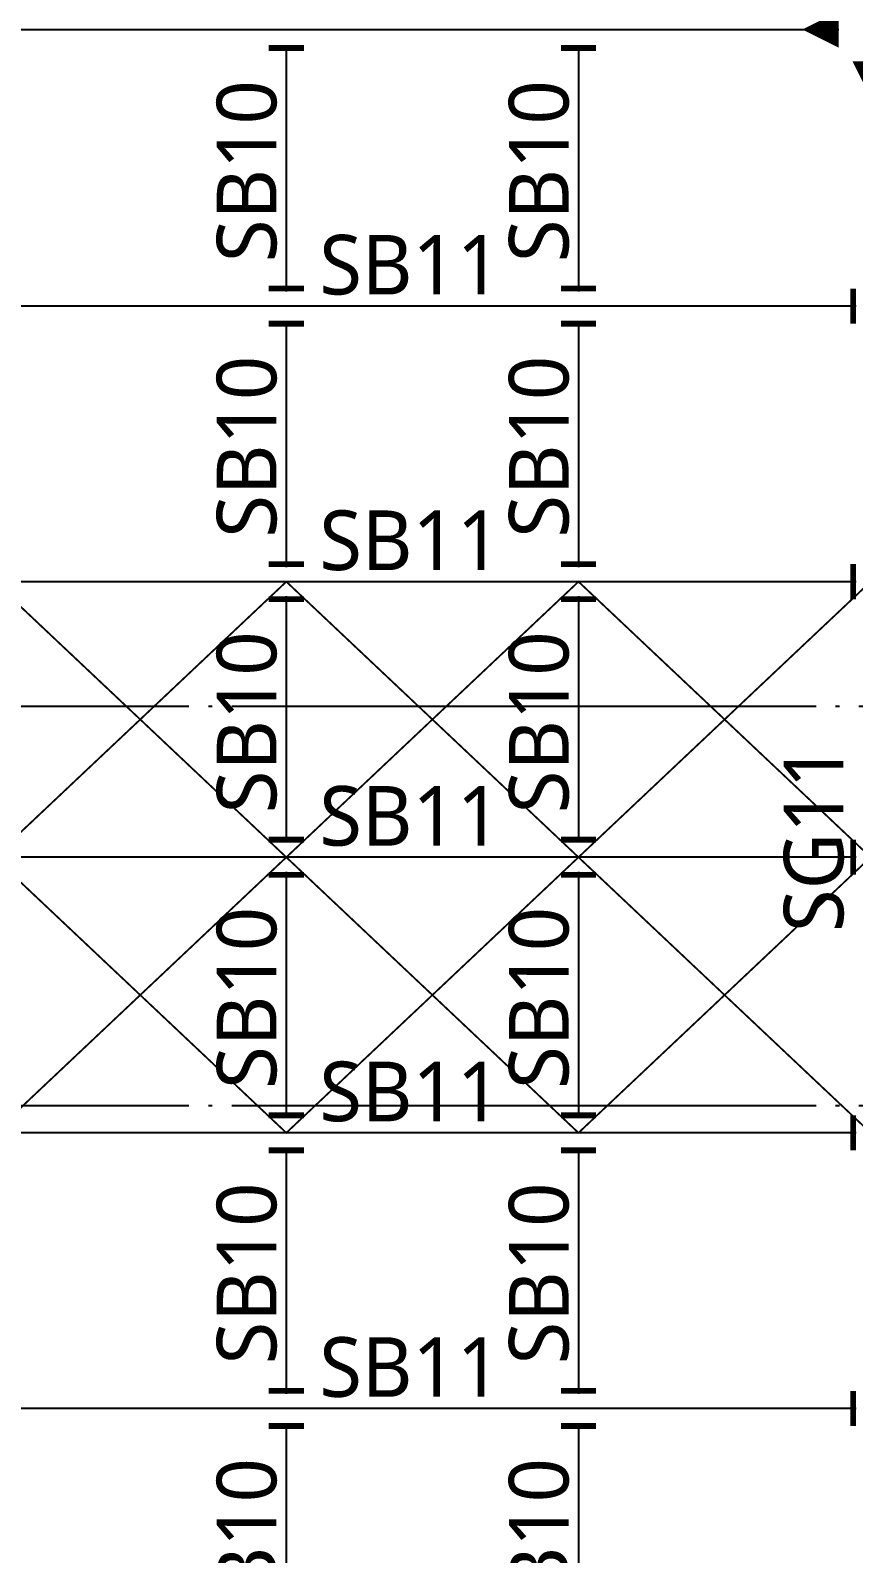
# Model space of a CAD drawing. Header units: millimetres. Extents: x -734060 to 504600, y -7739 to 118800.
# Drawn here: x 405273 to 413724, y 57250 to 72891 of the extents above; entities that cross this region are included whole.
import ezdxf

# ---------------------------------------------------------------- set-up
doc = ezdxf.new("R2010")
doc.units = ezdxf.units.MM
doc.header["$LTSCALE"] = 200
doc.linetypes.add('CEN-GAUN', pattern=[32.2, 30, -1, 0.2, -1])
doc.linetypes.add('PHANTOM2', pattern=[1.25, 0.625, -0.125, 0.125, -0.125, 0.125, -0.125])
doc.layers.get('DEFPOINTS').update_dxf_attribs({"color": 137})
for name, color, linetype in [('CEN', 1, 'CEN-GAUN'), ('ETC', 8, 'Continuous'), ('S-STG', 4, 'Continuous'), ('Z-STL-BEAM', 6, 'Continuous')]:
    doc.layers.add(name, color=color, linetype=linetype)
doc.styles.add('ROMANS', font='malgun.ttf')
doc.styles.add('휘츠', font='malgun.ttf')
doc.dimstyles.new('STL-MOM-150', dxfattribs={"dimscale": 150, "dimtxt": 3, "dimasz": 1, "dimexe": 1.25, "dimexo": 0.625, "dimgap": 1.5, "dimtad": 1, "dimtxsty": 'ROMANS', "dimblk": 'DOT_MOM', "dimcen": 0, "dimse1": 1, "dimse2": 1, "dimclrt": 2, "dimadec": 0, "dimazin": 0, "dimtfac": 1, "dimtmove": 2, "dimatfit": 3, "dimfxl": 1.25, "dimarcsym": 0})

# ---------------------------------------------------------------- blocks, each defined once
blk = doc.blocks.new('DOT_MOM')
at = {"color": 0}
blk.add_lwpolyline([(-3.5, 0, 0, 2.5, 0), (-1, 0, 2.5, 2.5, 0)], format="xyseb", dxfattribs=at)
blk = doc.blocks.new('*D302')
at = {"layer": 'DEFPOINTS', "color": 0, "transparency": 16777216}
for p in [(413900, 72725), (413900, 72725), (413900, 56075)]:
    blk.add_point(p, dxfattribs=at)
at = {"layer": 'S-STG', "lineweight": -2, "transparency": 16777216}
blk.add_line((413900, 56225), (413900, 72575), dxfattribs=at)
at = {"layer": 'S-STG', "lineweight": -2, "transparency": 16777216, "xscale": 150, "yscale": 150, "zscale": 150}
for p, rotation in [((413900, 72725), 90), ((413900, 56075), 270)]:
    blk.add_blockref('DOT_MOM', p, dxfattribs=dict(at, rotation=rotation))
at = {"layer": 'S-STG', "color": 4, "transparency": 16777216, "insert": (413318, 64597), "char_height": 875, "attachment_point": 5, "rotation": 90, "style": '휘츠'}
blk.add_mtext('{\\H0.7x;SG11}', dxfattribs=at)
blk = doc.blocks.new('*D320')
at = {"layer": 'DEFPOINTS', "color": 0, "transparency": 16777216}
for p in [(402081, 72900), (413723, 72900), (413723, 72900)]:
    blk.add_point(p, dxfattribs=at)
at = {"layer": 'S-STG', "lineweight": -2, "transparency": 16777216}
blk.add_line((402231, 72900), (413573, 72900), dxfattribs=at)
at = {"layer": 'S-STG', "lineweight": -2, "transparency": 16777216, "xscale": 150, "yscale": 150, "zscale": 150, "rotation": 180}
blk.add_blockref('DOT_MOM', (402081, 72900), dxfattribs=at)
at = {"layer": 'S-STG', "lineweight": -2, "transparency": 16777216, "xscale": 150, "yscale": 150, "zscale": 150}
blk.add_blockref('DOT_MOM', (413723, 72900), dxfattribs=at)
at = {"layer": 'S-STG', "color": 4, "transparency": 16777216, "insert": (409200, 73359), "char_height": 875, "attachment_point": 5, "style": '휘츠'}
blk.add_mtext('{\\H0.7x;SG12}', dxfattribs=at)
blk = doc.blocks.new('DOT_PIN')
at = {"layer": 'Z-STL-BEAM', "ltscale": 0.4, "const_width": 0.4}
blk.add_lwpolyline([(-1.2, 1.2), (-1.2, -1.2)], dxfattribs=at)
blk = doc.blocks.new('*D368')
at = {"layer": 'DEFPOINTS', "color": 0, "ltscale": 0.4, "transparency": 16777216}
for p in [(401900, 64400), (401900, 64400), (413900, 64400)]:
    blk.add_point(p, dxfattribs=at)
at = {"layer": 'Z-STL-BEAM', "lineweight": -2, "ltscale": 0.4, "transparency": 16777216}
blk.add_line((413750, 64400), (402050, 64400), dxfattribs=at)
at = {"layer": 'Z-STL-BEAM', "lineweight": -2, "ltscale": 0.4, "transparency": 16777216, "xscale": 150, "yscale": 150, "zscale": 150, "rotation": 180}
blk.add_blockref('DOT_PIN', (401900, 64400), dxfattribs=at)
at = {"layer": 'Z-STL-BEAM', "lineweight": -2, "ltscale": 0.4, "transparency": 16777216, "xscale": 150, "yscale": 150, "zscale": 150}
blk.add_blockref('DOT_PIN', (413900, 64400), dxfattribs=at)
at = {"layer": 'Z-STL-BEAM', "color": 2, "ltscale": 0.4, "transparency": 16777216, "insert": (409173, 64821), "char_height": 875, "attachment_point": 5, "style": '휘츠'}
blk.add_mtext('{\\H0.7x;SB11}', dxfattribs=at)
blk = doc.blocks.new('*D372')
at = {"layer": 'DEFPOINTS', "color": 0, "ltscale": 0.4, "transparency": 16777216}
for p in [(401900, 67230), (401900, 67230), (413900, 67230)]:
    blk.add_point(p, dxfattribs=at)
at = {"layer": 'Z-STL-BEAM', "lineweight": -2, "ltscale": 0.4, "transparency": 16777216}
blk.add_line((413750, 67230), (402050, 67230), dxfattribs=at)
at = {"layer": 'Z-STL-BEAM', "lineweight": -2, "ltscale": 0.4, "transparency": 16777216, "xscale": 150, "yscale": 150, "zscale": 150, "rotation": 180}
blk.add_blockref('DOT_PIN', (401900, 67230), dxfattribs=at)
at = {"layer": 'Z-STL-BEAM', "lineweight": -2, "ltscale": 0.4, "transparency": 16777216, "xscale": 150, "yscale": 150, "zscale": 150}
blk.add_blockref('DOT_PIN', (413900, 67230), dxfattribs=at)
at = {"layer": 'Z-STL-BEAM', "color": 2, "ltscale": 0.4, "transparency": 16777216, "insert": (409173, 67651), "char_height": 875, "attachment_point": 5, "style": '휘츠'}
blk.add_mtext('{\\H0.7x;SB11}', dxfattribs=at)
blk = doc.blocks.new('*D376')
at = {"layer": 'DEFPOINTS', "color": 0, "ltscale": 0.4, "transparency": 16777216}
for p in [(401900, 70060), (401900, 70060), (413900, 70060)]:
    blk.add_point(p, dxfattribs=at)
at = {"layer": 'Z-STL-BEAM', "lineweight": -2, "ltscale": 0.4, "transparency": 16777216}
blk.add_line((413750, 70060), (402050, 70060), dxfattribs=at)
at = {"layer": 'Z-STL-BEAM', "lineweight": -2, "ltscale": 0.4, "transparency": 16777216, "xscale": 150, "yscale": 150, "zscale": 150, "rotation": 180}
blk.add_blockref('DOT_PIN', (401900, 70060), dxfattribs=at)
at = {"layer": 'Z-STL-BEAM', "lineweight": -2, "ltscale": 0.4, "transparency": 16777216, "xscale": 150, "yscale": 150, "zscale": 150}
blk.add_blockref('DOT_PIN', (413900, 70060), dxfattribs=at)
at = {"layer": 'Z-STL-BEAM', "color": 2, "ltscale": 0.4, "transparency": 16777216, "insert": (409173, 70481), "char_height": 875, "attachment_point": 5, "style": '휘츠'}
blk.add_mtext('{\\H0.7x;SB11}', dxfattribs=at)
blk = doc.blocks.new('*D380')
at = {"layer": 'DEFPOINTS', "color": 0, "ltscale": 0.4, "transparency": 16777216}
for p in [(401900, 61570), (401900, 61570), (413900, 61570)]:
    blk.add_point(p, dxfattribs=at)
at = {"layer": 'Z-STL-BEAM', "lineweight": -2, "ltscale": 0.4, "transparency": 16777216}
blk.add_line((413750, 61570), (402050, 61570), dxfattribs=at)
at = {"layer": 'Z-STL-BEAM', "lineweight": -2, "ltscale": 0.4, "transparency": 16777216, "xscale": 150, "yscale": 150, "zscale": 150, "rotation": 180}
blk.add_blockref('DOT_PIN', (401900, 61570), dxfattribs=at)
at = {"layer": 'Z-STL-BEAM', "lineweight": -2, "ltscale": 0.4, "transparency": 16777216, "xscale": 150, "yscale": 150, "zscale": 150}
blk.add_blockref('DOT_PIN', (413900, 61570), dxfattribs=at)
at = {"layer": 'Z-STL-BEAM', "color": 2, "ltscale": 0.4, "transparency": 16777216, "insert": (409173, 61991), "char_height": 875, "attachment_point": 5, "style": '휘츠'}
blk.add_mtext('{\\H0.7x;SB11}', dxfattribs=at)
blk = doc.blocks.new('*D384')
at = {"layer": 'DEFPOINTS', "color": 0, "ltscale": 0.4, "transparency": 16777216}
for p in [(401900, 58740), (401900, 58740), (413900, 58740)]:
    blk.add_point(p, dxfattribs=at)
at = {"layer": 'Z-STL-BEAM', "lineweight": -2, "ltscale": 0.4, "transparency": 16777216}
blk.add_line((413750, 58740), (402050, 58740), dxfattribs=at)
at = {"layer": 'Z-STL-BEAM', "lineweight": -2, "ltscale": 0.4, "transparency": 16777216, "xscale": 150, "yscale": 150, "zscale": 150, "rotation": 180}
blk.add_blockref('DOT_PIN', (401900, 58740), dxfattribs=at)
at = {"layer": 'Z-STL-BEAM', "lineweight": -2, "ltscale": 0.4, "transparency": 16777216, "xscale": 150, "yscale": 150, "zscale": 150}
blk.add_blockref('DOT_PIN', (413900, 58740), dxfattribs=at)
at = {"layer": 'Z-STL-BEAM', "color": 2, "ltscale": 0.4, "transparency": 16777216, "insert": (409173, 59161), "char_height": 875, "attachment_point": 5, "style": '휘츠'}
blk.add_mtext('{\\H0.7x;SB11}', dxfattribs=at)
blk = doc.blocks.new('*D426')
at = {"layer": 'DEFPOINTS', "color": 0, "ltscale": 0.4, "transparency": 16777216}
for p in [(407900, 64400), (407900, 61570), (407900, 61570)]:
    blk.add_point(p, dxfattribs=at)
at = {"layer": 'Z-STL-BEAM', "lineweight": -2, "ltscale": 0.4, "transparency": 16777216}
blk.add_line((407900, 64250), (407900, 61720), dxfattribs=at)
at = {"layer": 'Z-STL-BEAM', "lineweight": -2, "ltscale": 0.4, "transparency": 16777216, "xscale": 150, "yscale": 150, "zscale": 150}
for p, rotation in [((407900, 64400), 90), ((407900, 61570), 270)]:
    blk.add_blockref('DOT_PIN', p, dxfattribs=dict(at, rotation=rotation))
at = {"layer": 'Z-STL-BEAM', "color": 2, "ltscale": 0.4, "transparency": 16777216, "insert": (407496, 62956), "char_height": 875, "attachment_point": 5, "rotation": 90, "style": '휘츠'}
blk.add_mtext('{\\H0.7x;SB10}', dxfattribs=at)
blk = doc.blocks.new('*D428')
at = {"layer": 'DEFPOINTS', "color": 0, "ltscale": 0.4, "transparency": 16777216}
for p in [(410900, 64400), (410900, 61570), (410900, 61570)]:
    blk.add_point(p, dxfattribs=at)
at = {"layer": 'Z-STL-BEAM', "lineweight": -2, "ltscale": 0.4, "transparency": 16777216}
blk.add_line((410900, 64250), (410900, 61720), dxfattribs=at)
at = {"layer": 'Z-STL-BEAM', "lineweight": -2, "ltscale": 0.4, "transparency": 16777216, "xscale": 150, "yscale": 150, "zscale": 150}
for p, rotation in [((410900, 64400), 90), ((410900, 61570), 270)]:
    blk.add_blockref('DOT_PIN', p, dxfattribs=dict(at, rotation=rotation))
at = {"layer": 'Z-STL-BEAM', "color": 2, "ltscale": 0.4, "transparency": 16777216, "insert": (410496, 62956), "char_height": 875, "attachment_point": 5, "rotation": 90, "style": '휘츠'}
blk.add_mtext('{\\H0.7x;SB10}', dxfattribs=at)
blk = doc.blocks.new('*D438')
at = {"layer": 'DEFPOINTS', "color": 0, "ltscale": 0.4, "transparency": 16777216}
for p in [(407900, 61570), (407900, 58740), (407900, 58740)]:
    blk.add_point(p, dxfattribs=at)
at = {"layer": 'Z-STL-BEAM', "lineweight": -2, "ltscale": 0.4, "transparency": 16777216}
blk.add_line((407900, 61420), (407900, 58890), dxfattribs=at)
at = {"layer": 'Z-STL-BEAM', "lineweight": -2, "ltscale": 0.4, "transparency": 16777216, "xscale": 150, "yscale": 150, "zscale": 150}
for p, rotation in [((407900, 61570), 90), ((407900, 58740), 270)]:
    blk.add_blockref('DOT_PIN', p, dxfattribs=dict(at, rotation=rotation))
at = {"layer": 'Z-STL-BEAM', "color": 2, "ltscale": 0.4, "transparency": 16777216, "insert": (407496, 60126), "char_height": 875, "attachment_point": 5, "rotation": 90, "style": '휘츠'}
blk.add_mtext('{\\H0.7x;SB10}', dxfattribs=at)
blk = doc.blocks.new('*D440')
at = {"layer": 'DEFPOINTS', "color": 0, "ltscale": 0.4, "transparency": 16777216}
for p in [(410900, 61570), (410900, 58740), (410900, 58740)]:
    blk.add_point(p, dxfattribs=at)
at = {"layer": 'Z-STL-BEAM', "lineweight": -2, "ltscale": 0.4, "transparency": 16777216}
blk.add_line((410900, 61420), (410900, 58890), dxfattribs=at)
at = {"layer": 'Z-STL-BEAM', "lineweight": -2, "ltscale": 0.4, "transparency": 16777216, "xscale": 150, "yscale": 150, "zscale": 150}
for p, rotation in [((410900, 61570), 90), ((410900, 58740), 270)]:
    blk.add_blockref('DOT_PIN', p, dxfattribs=dict(at, rotation=rotation))
at = {"layer": 'Z-STL-BEAM', "color": 2, "ltscale": 0.4, "transparency": 16777216, "insert": (410496, 60126), "char_height": 875, "attachment_point": 5, "rotation": 90, "style": '휘츠'}
blk.add_mtext('{\\H0.7x;SB10}', dxfattribs=at)
blk = doc.blocks.new('*D450')
at = {"layer": 'DEFPOINTS', "color": 0, "ltscale": 0.4, "transparency": 16777216}
for p in [(407900, 58740), (407900, 55910), (407900, 55910)]:
    blk.add_point(p, dxfattribs=at)
at = {"layer": 'Z-STL-BEAM', "lineweight": -2, "ltscale": 0.4, "transparency": 16777216}
blk.add_line((407900, 58590), (407900, 56060), dxfattribs=at)
at = {"layer": 'Z-STL-BEAM', "lineweight": -2, "ltscale": 0.4, "transparency": 16777216, "xscale": 150, "yscale": 150, "zscale": 150}
for p, rotation in [((407900, 58740), 90), ((407900, 55910), 270)]:
    blk.add_blockref('DOT_PIN', p, dxfattribs=dict(at, rotation=rotation))
at = {"layer": 'Z-STL-BEAM', "color": 2, "ltscale": 0.4, "transparency": 16777216, "insert": (407496, 57296), "char_height": 875, "attachment_point": 5, "rotation": 90, "style": '휘츠'}
blk.add_mtext('{\\H0.7x;SB10}', dxfattribs=at)
blk = doc.blocks.new('*D452')
at = {"layer": 'DEFPOINTS', "color": 0, "ltscale": 0.4, "transparency": 16777216}
for p in [(410900, 58740), (410900, 55910), (410900, 55910)]:
    blk.add_point(p, dxfattribs=at)
at = {"layer": 'Z-STL-BEAM', "lineweight": -2, "ltscale": 0.4, "transparency": 16777216}
blk.add_line((410900, 58590), (410900, 56060), dxfattribs=at)
at = {"layer": 'Z-STL-BEAM', "lineweight": -2, "ltscale": 0.4, "transparency": 16777216, "xscale": 150, "yscale": 150, "zscale": 150}
for p, rotation in [((410900, 58740), 90), ((410900, 55910), 270)]:
    blk.add_blockref('DOT_PIN', p, dxfattribs=dict(at, rotation=rotation))
at = {"layer": 'Z-STL-BEAM', "color": 2, "ltscale": 0.4, "transparency": 16777216, "insert": (410496, 57296), "char_height": 875, "attachment_point": 5, "rotation": 90, "style": '휘츠'}
blk.add_mtext('{\\H0.7x;SB10}', dxfattribs=at)
blk = doc.blocks.new('*D462')
at = {"layer": 'DEFPOINTS', "color": 0, "ltscale": 0.4, "transparency": 16777216}
for p in [(407900, 67230), (407900, 64400), (407900, 64400)]:
    blk.add_point(p, dxfattribs=at)
at = {"layer": 'Z-STL-BEAM', "lineweight": -2, "ltscale": 0.4, "transparency": 16777216}
blk.add_line((407900, 67080), (407900, 64550), dxfattribs=at)
at = {"layer": 'Z-STL-BEAM', "lineweight": -2, "ltscale": 0.4, "transparency": 16777216, "xscale": 150, "yscale": 150, "zscale": 150}
for p, rotation in [((407900, 67230), 90), ((407900, 64400), 270)]:
    blk.add_blockref('DOT_PIN', p, dxfattribs=dict(at, rotation=rotation))
at = {"layer": 'Z-STL-BEAM', "color": 2, "ltscale": 0.4, "transparency": 16777216, "insert": (407496, 65786), "char_height": 875, "attachment_point": 5, "rotation": 90, "style": '휘츠'}
blk.add_mtext('{\\H0.7x;SB10}', dxfattribs=at)
blk = doc.blocks.new('*D464')
at = {"layer": 'DEFPOINTS', "color": 0, "ltscale": 0.4, "transparency": 16777216}
for p in [(410900, 67230), (410900, 64400), (410900, 64400)]:
    blk.add_point(p, dxfattribs=at)
at = {"layer": 'Z-STL-BEAM', "lineweight": -2, "ltscale": 0.4, "transparency": 16777216}
blk.add_line((410900, 67080), (410900, 64550), dxfattribs=at)
at = {"layer": 'Z-STL-BEAM', "lineweight": -2, "ltscale": 0.4, "transparency": 16777216, "xscale": 150, "yscale": 150, "zscale": 150}
for p, rotation in [((410900, 67230), 90), ((410900, 64400), 270)]:
    blk.add_blockref('DOT_PIN', p, dxfattribs=dict(at, rotation=rotation))
at = {"layer": 'Z-STL-BEAM', "color": 2, "ltscale": 0.4, "transparency": 16777216, "insert": (410496, 65786), "char_height": 875, "attachment_point": 5, "rotation": 90, "style": '휘츠'}
blk.add_mtext('{\\H0.7x;SB10}', dxfattribs=at)
blk = doc.blocks.new('*D474')
at = {"layer": 'DEFPOINTS', "color": 0, "ltscale": 0.4, "transparency": 16777216}
for p in [(407900, 70060), (407900, 67230), (407900, 67230)]:
    blk.add_point(p, dxfattribs=at)
at = {"layer": 'Z-STL-BEAM', "lineweight": -2, "ltscale": 0.4, "transparency": 16777216}
blk.add_line((407900, 69910), (407900, 67380), dxfattribs=at)
at = {"layer": 'Z-STL-BEAM', "lineweight": -2, "ltscale": 0.4, "transparency": 16777216, "xscale": 150, "yscale": 150, "zscale": 150}
for p, rotation in [((407900, 70060), 90), ((407900, 67230), 270)]:
    blk.add_blockref('DOT_PIN', p, dxfattribs=dict(at, rotation=rotation))
at = {"layer": 'Z-STL-BEAM', "color": 2, "ltscale": 0.4, "transparency": 16777216, "insert": (407496, 68616), "char_height": 875, "attachment_point": 5, "rotation": 90, "style": '휘츠'}
blk.add_mtext('{\\H0.7x;SB10}', dxfattribs=at)
blk = doc.blocks.new('*D476')
at = {"layer": 'DEFPOINTS', "color": 0, "ltscale": 0.4, "transparency": 16777216}
for p in [(410900, 70060), (410900, 67230), (410900, 67230)]:
    blk.add_point(p, dxfattribs=at)
at = {"layer": 'Z-STL-BEAM', "lineweight": -2, "ltscale": 0.4, "transparency": 16777216}
blk.add_line((410900, 69910), (410900, 67380), dxfattribs=at)
at = {"layer": 'Z-STL-BEAM', "lineweight": -2, "ltscale": 0.4, "transparency": 16777216, "xscale": 150, "yscale": 150, "zscale": 150}
for p, rotation in [((410900, 70060), 90), ((410900, 67230), 270)]:
    blk.add_blockref('DOT_PIN', p, dxfattribs=dict(at, rotation=rotation))
at = {"layer": 'Z-STL-BEAM', "color": 2, "ltscale": 0.4, "transparency": 16777216, "insert": (410496, 68616), "char_height": 875, "attachment_point": 5, "rotation": 90, "style": '휘츠'}
blk.add_mtext('{\\H0.7x;SB10}', dxfattribs=at)
blk = doc.blocks.new('*D486')
at = {"layer": 'DEFPOINTS', "color": 0, "ltscale": 0.4, "transparency": 16777216}
for p in [(407900, 72890), (407900, 70060), (407900, 70060)]:
    blk.add_point(p, dxfattribs=at)
at = {"layer": 'Z-STL-BEAM', "lineweight": -2, "ltscale": 0.4, "transparency": 16777216}
blk.add_line((407900, 72740), (407900, 70210), dxfattribs=at)
at = {"layer": 'Z-STL-BEAM', "lineweight": -2, "ltscale": 0.4, "transparency": 16777216, "xscale": 150, "yscale": 150, "zscale": 150}
for p, rotation in [((407900, 72890), 90), ((407900, 70060), 270)]:
    blk.add_blockref('DOT_PIN', p, dxfattribs=dict(at, rotation=rotation))
at = {"layer": 'Z-STL-BEAM', "color": 2, "ltscale": 0.4, "transparency": 16777216, "insert": (407496, 71446), "char_height": 875, "attachment_point": 5, "rotation": 90, "style": '휘츠'}
blk.add_mtext('{\\H0.7x;SB10}', dxfattribs=at)
blk = doc.blocks.new('*D488')
at = {"layer": 'DEFPOINTS', "color": 0, "ltscale": 0.4, "transparency": 16777216}
for p in [(410900, 72890), (410900, 70060), (410900, 70060)]:
    blk.add_point(p, dxfattribs=at)
at = {"layer": 'Z-STL-BEAM', "lineweight": -2, "ltscale": 0.4, "transparency": 16777216}
blk.add_line((410900, 72740), (410900, 70210), dxfattribs=at)
at = {"layer": 'Z-STL-BEAM', "lineweight": -2, "ltscale": 0.4, "transparency": 16777216, "xscale": 150, "yscale": 150, "zscale": 150}
for p, rotation in [((410900, 72890), 90), ((410900, 70060), 270)]:
    blk.add_blockref('DOT_PIN', p, dxfattribs=dict(at, rotation=rotation))
at = {"layer": 'Z-STL-BEAM', "color": 2, "ltscale": 0.4, "transparency": 16777216, "insert": (410496, 71446), "char_height": 875, "attachment_point": 5, "rotation": 90, "style": '휘츠'}
blk.add_mtext('{\\H0.7x;SB10}', dxfattribs=at)

msp = doc.modelspace()

# ---------------------------------------------------------------- linework, layer by layer
at = {"layer": 'CEN'}
for p, q in [((368700, 65950), (453900, 65950)), ((368700, 61850), (453900, 61850))]:
    msp.add_line(p, q, dxfattribs=at)
at = {"layer": 'ETC', "color": 6, "linetype": 'PHANTOM2', "ltscale": 6, "const_width": 18}
for points in [[(380900, 64400), (383900, 67230), (386900, 64400), (389900, 67230), (392900, 64400), (395900, 67230), (398900, 64400), (401900, 67230), (404900, 64400), (407900, 67230), (410900, 64400), (413900, 67230), (417400, 64400), (420900, 67230), (424400, 64400)], [(380900, 67230), (383900, 64400), (386900, 67230), (389900, 64400), (392900, 67230), (395900, 64400), (398900, 67230), (401900, 64400), (404900, 67230), (407900, 64400), (410900, 67230), (413900, 64400), (417400, 67230), (420900, 64400), (424400, 67230)], [(380900, 64400), (383900, 61570), (386900, 64400), (389900, 61570), (392900, 64400), (395900, 61570), (398900, 64400), (401900, 61570), (404900, 64400), (407900, 61570), (410900, 64400), (413900, 61570), (417400, 64400), (420900, 61570), (424400, 64400)], [(380900, 61570), (383900, 64400), (386900, 61570), (389900, 64400), (392900, 61570), (395900, 64400), (398900, 61570), (401900, 64400), (404900, 61570), (407900, 64400), (410900, 61570), (413900, 64400), (417400, 61570), (420900, 64400), (424400, 61570)]]:
    msp.add_lwpolyline(points, dxfattribs=at)

# ---------------------------------------------------------------- dimensions: what is measured, and where the dimension line sits
at = {"layer": 'S-STG'}
dim = msp.add_linear_dim(base=(413723.452, 72900), p1=(402080.801, 72900), p2=(413723.452, 72900), text='{\\H0.7x;SG12}', dimstyle='STL-MOM-150', override={"dimscale": 0, "dimtxt": 875, "dimasz": 150, "dimexe": 156.25, "dimexo": 78.125, "dimgap": 75, "dimtxsty": '휘츠', "dimcen": 0, "dimclrd": 256, "dimclrt": 4, "dimtix": 0, "dimtofl": 1, "dimtmove": 1, "dimatfit": 1}, dxfattribs=at)
dim.commit()
dim.dimension.update_dxf_attribs({"geometry": '*D320', "text_midpoint": (409199.808, 73358.614), "dimtype": 160})
dim = msp.add_linear_dim(base=(413900, 72725), p1=(413900, 56075), p2=(413900, 72725), angle=90, text='{\\H0.7x;SG11}', dimstyle='STL-MOM-150', override={"dimscale": 0, "dimtxt": 875, "dimasz": 150, "dimexe": 156.25, "dimexo": 78.125, "dimgap": 75, "dimtxsty": '휘츠', "dimcen": 0, "dimclrd": 256, "dimclrt": 4, "dimtix": 0, "dimtofl": 1, "dimtmove": 1, "dimatfit": 1}, dxfattribs=at)
dim.commit()
dim.dimension.update_dxf_attribs({"geometry": '*D302', "text_midpoint": (413318, 64596.553), "dimtype": 160})
at = {"layer": 'Z-STL-BEAM', "ltscale": 0.4}
for base, p1, p2, angle, text, picture, middle in [((407900, 70060), (407900, 72890), (407900, 70060), 270, '{\\H0.7x;SB10}', '*D486', (407496.339, 71445.816)), ((410900, 70060), (410900, 72890), (410900, 70060), 270, '{\\H0.7x;SB10}', '*D488', (410496.339, 71445.816)), ((401900, 70060), (413900, 70060), (401900, 70060), 180, '{\\H0.7x;SB11}', '*D376', (409173.298, 70480.636)), ((407900, 67230), (407900, 70060), (407900, 67230), 270, '{\\H0.7x;SB10}', '*D474', (407496.339, 68615.816)), ((410900, 67230), (410900, 70060), (410900, 67230), 270, '{\\H0.7x;SB10}', '*D476', (410496.339, 68615.816)), ((401900, 67230), (413900, 67230), (401900, 67230), 180, '{\\H0.7x;SB11}', '*D372', (409173.298, 67650.636)), ((407900, 64400), (407900, 67230), (407900, 64400), 270, '{\\H0.7x;SB10}', '*D462', (407496.339, 65785.816)), ((410900, 64400), (410900, 67230), (410900, 64400), 270, '{\\H0.7x;SB10}', '*D464', (410496.339, 65785.816)), ((401900, 64400), (413900, 64400), (401900, 64400), 180, '{\\H0.7x;SB11}', '*D368', (409173.298, 64820.636)), ((407900, 61570), (407900, 64400), (407900, 61570), 270, '{\\H0.7x;SB10}', '*D426', (407496.339, 62955.816)), ((410900, 61570), (410900, 64400), (410900, 61570), 270, '{\\H0.7x;SB10}', '*D428', (410496.339, 62955.816)), ((401900, 61570), (413900, 61570), (401900, 61570), 180, '{\\H0.7x;SB11}', '*D380', (409173.298, 61990.636)), ((407900, 58740), (407900, 61570), (407900, 58740), 270, '{\\H0.7x;SB10}', '*D438', (407496.339, 60125.816)), ((410900, 58740), (410900, 61570), (410900, 58740), 270, '{\\H0.7x;SB10}', '*D440', (410496.339, 60125.816)), ((401900, 58740), (413900, 58740), (401900, 58740), 180, '{\\H0.7x;SB11}', '*D384', (409173.298, 59160.636)), ((407900, 55910), (407900, 58740), (407900, 55910), 270, '{\\H0.7x;SB10}', '*D450', (407496.339, 57295.816)), ((410900, 55910), (410900, 58740), (410900, 55910), 270, '{\\H0.7x;SB10}', '*D452', (410496.339, 57295.816))]:
    dim = msp.add_linear_dim(base=base, p1=p1, p2=p2, angle=angle, text=text, dimstyle='STL-MOM-150', override={"dimscale": 0, "dimtxt": 875, "dimasz": 150, "dimexe": 156.25, "dimexo": 78.125, "dimgap": 75, "dimtxsty": '휘츠', "dimblk1": 'DOT_PIN', "dimblk2": 'DOT_PIN', "dimsah": 1, "dimcen": 0, "dimclrd": 256, "dimtix": 0, "dimtofl": 1, "dimtmove": 1, "dimatfit": 1}, dxfattribs=at)
    dim.commit()
    dim.dimension.update_dxf_attribs({"geometry": picture, "text_midpoint": middle, "dimtype": 160})

doc.saveas('drawing.dxf')
